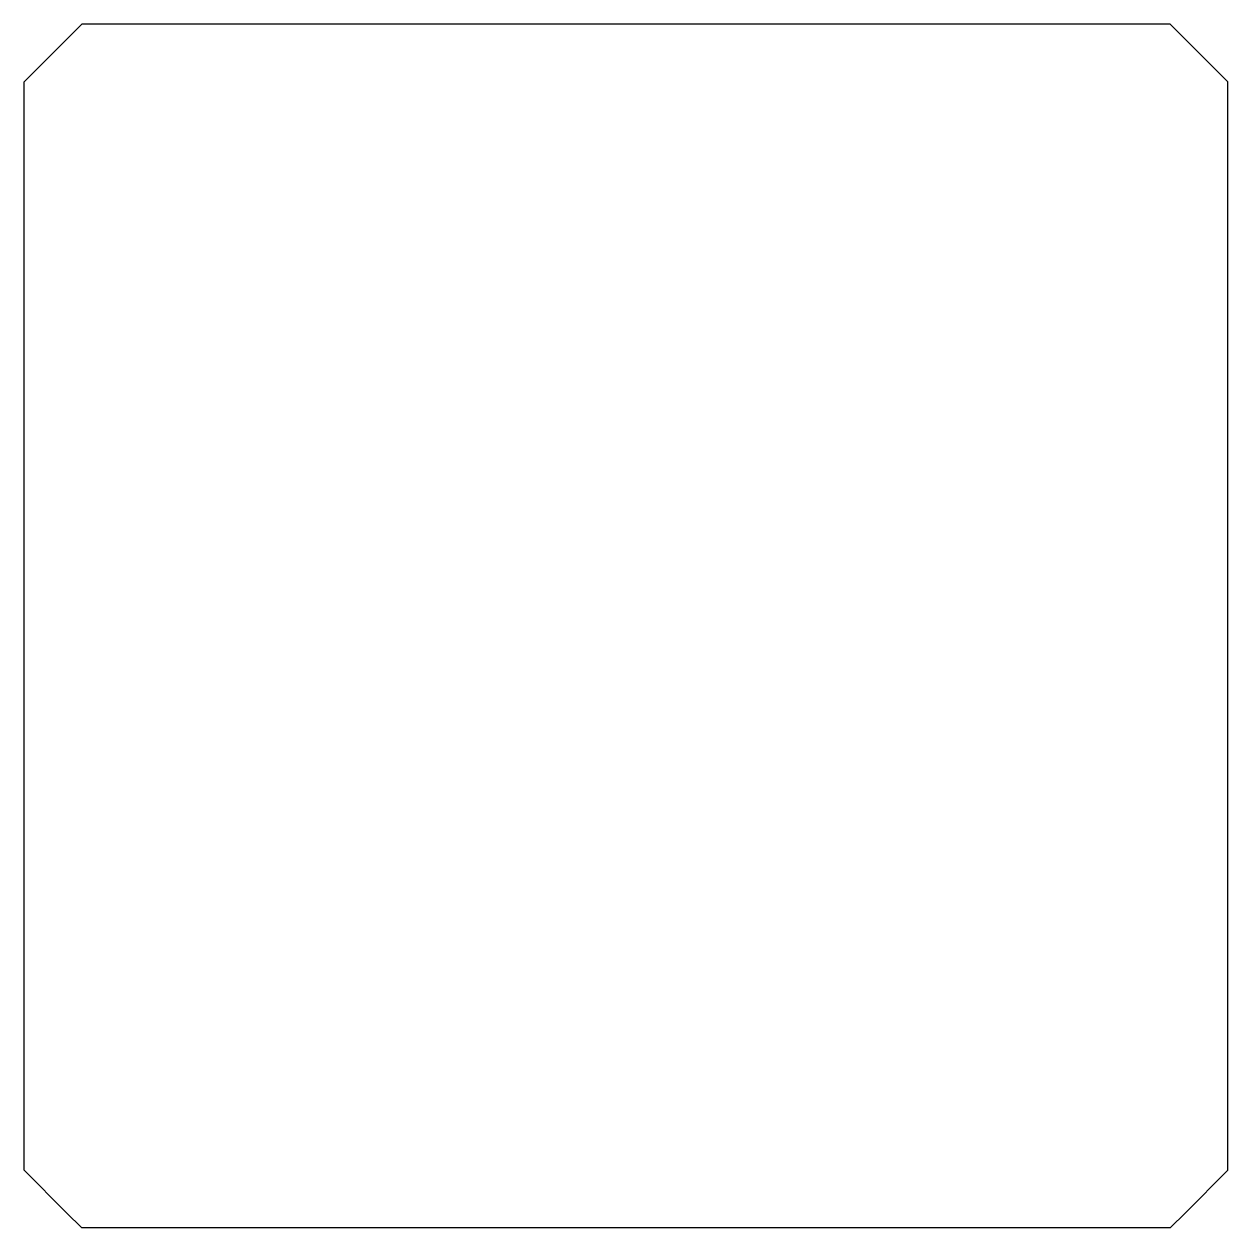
# Model space of a CAD drawing. Extents: x 14.5 to 73.5, y 18.6 to 77.6.
import ezdxf

# ---------------------------------------------------------------- set-up
doc = ezdxf.new("R2010")
doc.units = 0
doc.layers.get('0').update_dxf_attribs({"linetype": 'continuous'})

# ---------------------------------------------------------------- blocks, each defined once
blk = doc.blocks.new('OTTO_CUSTOM_SHAPE_002001001_SOLID')
at = {"color": 0}
for p, q in [((14.513, 74.736), (17.341, 77.564)), ((70.685, 77.564), (17.341, 77.564)), ((70.685, 77.564), (73.513, 74.736)), ((14.513, 21.392), (14.513, 74.736)), ((73.513, 21.392), (73.513, 74.736)), ((16.6, 19.305), (14.513, 21.392)), ((73.513, 21.392), (71.426, 19.305)), ((16.6, 19.305), (17.34, 18.566)), ((71.426, 19.305), (70.687, 18.566)), ((17.34, 18.566), (17.341, 18.563)), ((70.685, 18.563), (17.341, 18.563)), ((70.687, 18.566), (70.685, 18.563))]:
    blk.add_line(p, q, dxfattribs=at)

msp = doc.modelspace()

# ---------------------------------------------------------------- block references
at = {"color": 0}
msp.add_blockref('OTTO_CUSTOM_SHAPE_002001001_SOLID', (0, 0), dxfattribs=at)

doc.saveas('drawing.dxf')
